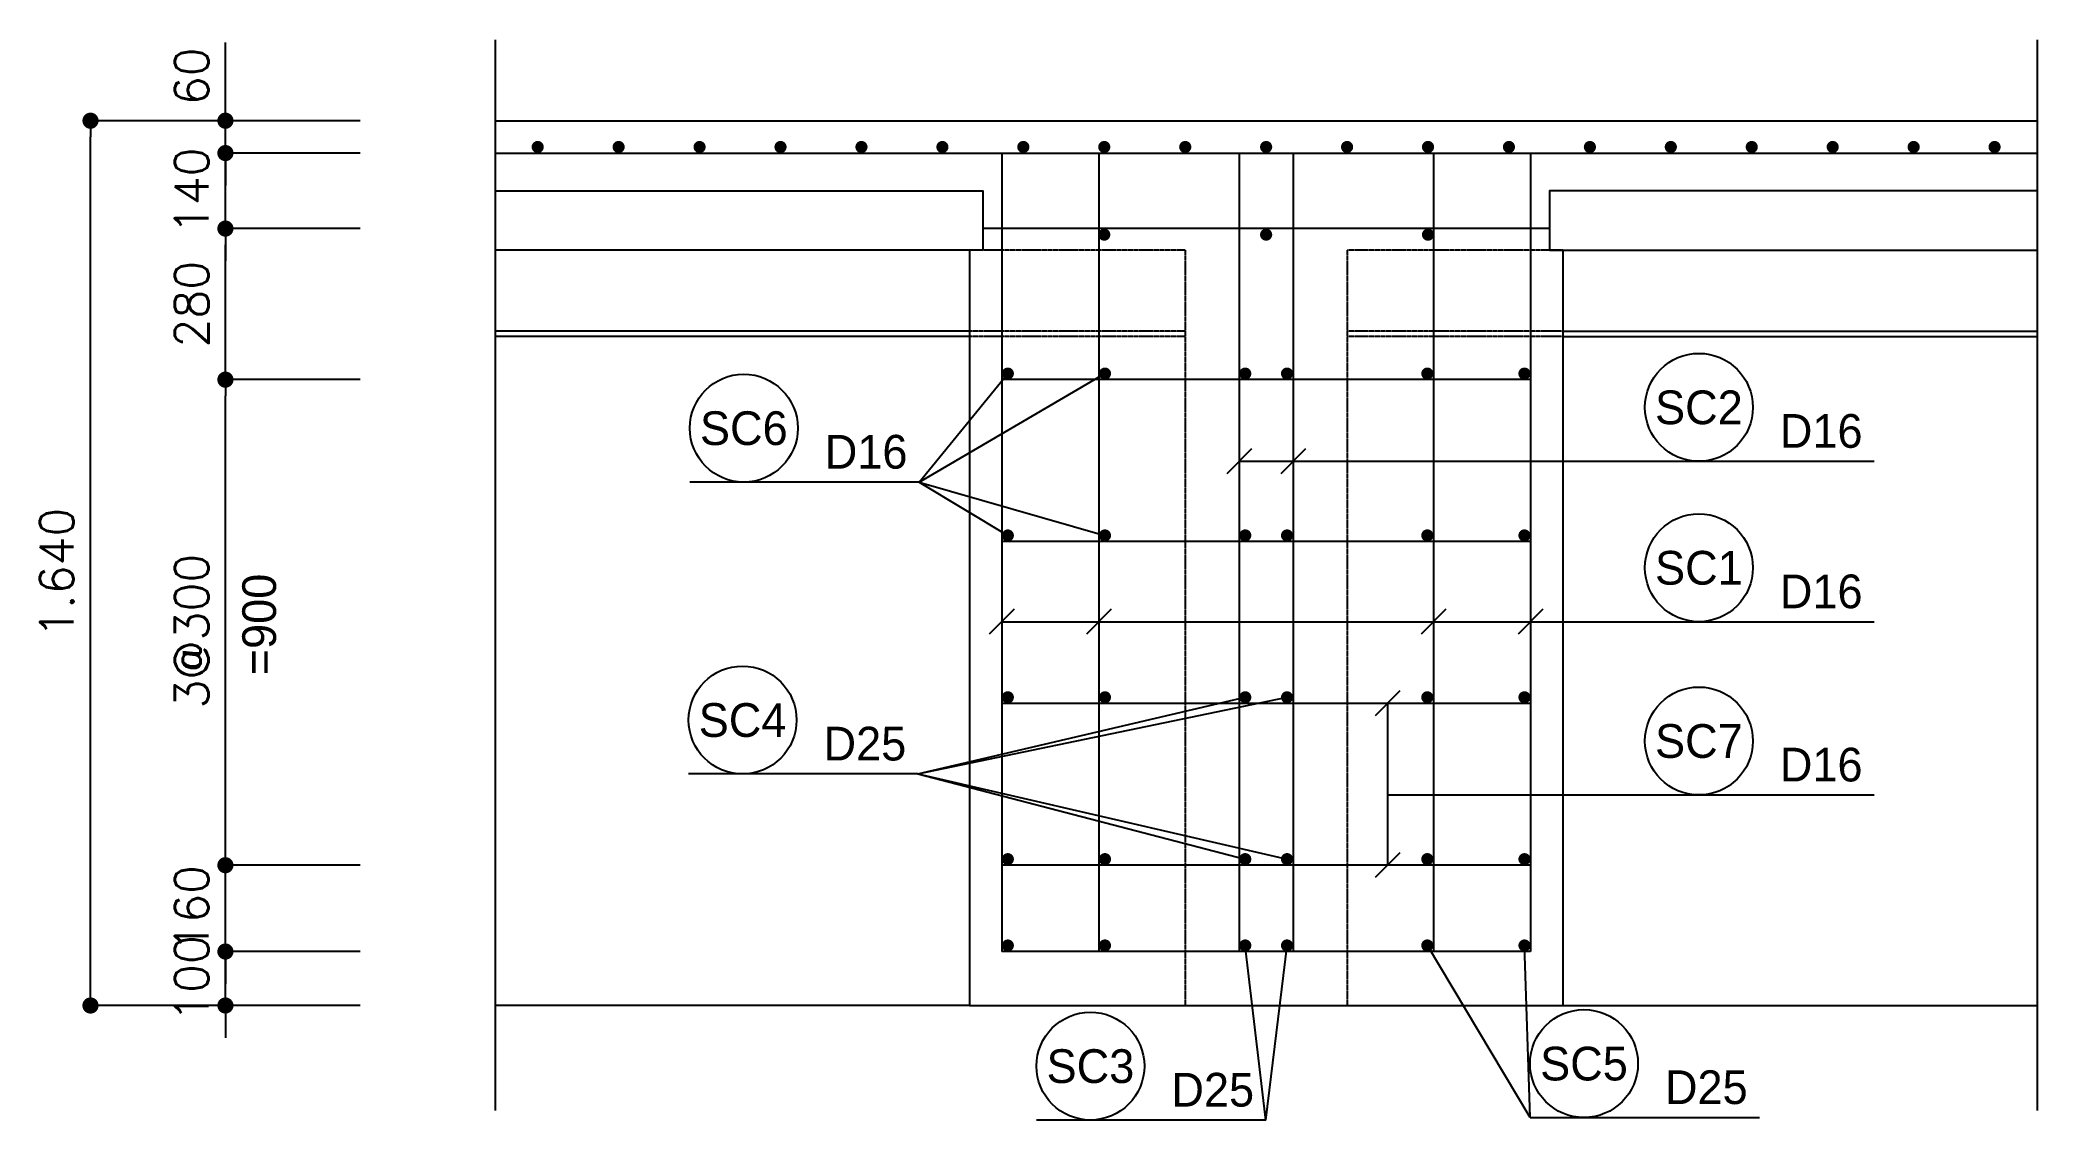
# Model space of a CAD drawing. Extents: x -4545 to 2857, y -3705 to 299.
import ezdxf
from ezdxf.enums import TextEntityAlignment as Align

# ---------------------------------------------------------------- set-up
doc = ezdxf.new("R2010")
doc.units = 0
doc.linetypes.add('CENTER', pattern=[2, 1.25, -0.25, 0.25, -0.25])
doc.linetypes.add('HIDDEN', pattern=[0.375, 0.25, -0.125])
doc.layers.get('0').update_dxf_attribs({"linetype": 'CONTINUOUS'})
doc.styles.add('GHS', font='djdg.shx', dxfattribs={"bigfont": 'ghs.shx'})
doc.styles.add('ROMANS', font='ROMANS.SHX')

# ---------------------------------------------------------------- blocks, each defined once
blk = doc.blocks.new('DOT')
at = {"color": 1}
blk.add_line((0, 0), (-1, 0), dxfattribs=at)
at = {"color": 7, "const_width": 0.5}
blk.add_lwpolyline([(-0.25, 0, 1), (0.25, 0, 1)], format="xyb", close=True, dxfattribs=at)

msp = doc.modelspace()

# ---------------------------------------------------------------- linework, layer by layer
at = {"color": 1, "linetype": 'CENTER'}
for p, q in [((-2857.4, 299.4), (-2857.4, -3669.3)), ((2857.4, 299.4), (2857.4, -3669.3))]:
    msp.add_line(p, q, dxfattribs=at)
at = {"color": 1}
for p, q in [((-3857.4, 120), (-3857.4, 290.2)), ((-3857.4, 60), (-3857.4, 120)), ((-3357.4, 0), (-4357.4, 0)), ((-3357.4, 0), (-3857.4, 0)), ((-3857.4, -120), (-3857.4, 0)), ((-3857.4, -60), (-3857.4, 0)), ((-4357.4, -3220), (-4357.4, -60)), ((-3357.4, -120), (-3857.4, -120)), ((-3357.4, -120), (-3857.4, -120)), ((-3857.4, -400), (-3857.4, -120)), ((-3857.4, -180), (-3857.4, -240)), ((-3357.4, -400), (-3857.4, -400)), ((-3357.4, -400), (-3857.4, -400)), ((-3857.4, -460), (-3857.4, -520)), ((-3857.4, -900), (-3857.4, -460)), ((-3357.4, -960), (-3857.4, -960)), ((-3357.4, -960), (-3857.4, -960)), ((-1286, -1339.8), (-597.5, -937.5)), ((-1286, -1339.8), (-957.5, -937.5)), ((-3857.4, -2700), (-3857.4, -1020)), ((-54, -1216.6), (-146, -1308.6)), ((146, -1216.6), (54, -1308.6)), ((-100, -1262.6), (1404, -1262.6)), ((1404, -1262.6), (2254, -1262.6)), ((-1286, -1339.8), (-2136, -1339.8)), ((-1286, -1339.8), (-597.5, -1537.5)), ((-1286, -1339.8), (-957.5, -1537.5)), ((-934, -1811.3), (-1026, -1903.2)), ((-574, -1811.3), (-666, -1903.2)), ((666, -1811.3), (574, -1903.2)), ((1026, -1811.3), (934, -1903.2)), ((-980, -1857.3), (1404, -1857.3)), ((1404, -1857.3), (2254, -1857.3)), ((-1290.6, -2421.7), (77.5, -2137.5)), ((-1290.6, -2421.7), (-77.5, -2137.5)), ((495.5, -2114), (403.6, -2206)), ((449.5, -2160), (449.5, -2760)), ((-1290.6, -2421.7), (-2140.6, -2421.7)), ((-1290.6, -2421.7), (77.5, -2737.5)), ((-1290.6, -2421.7), (-77.5, -2737.5)), ((449.5, -2499.5), (1404, -2499.5)), ((1404, -2499.5), (2254, -2499.5)), ((-3857.4, -2700), (-3857.4, -2640)), ((495.5, -2714), (403.6, -2806)), ((495.5, -2714), (403.6, -2806)), ((-3357.4, -2760), (-3857.4, -2760)), ((-3357.4, -2760), (-3857.4, -2760)), ((-3857.4, -3080), (-3857.4, -2760)), ((-3857.4, -3020), (-3857.4, -2960)), ((-3357.4, -3080), (-3857.4, -3080)), ((-3357.4, -3080), (-3857.4, -3080)), ((-3857.4, -3280), (-3857.4, -3080)), ((-1.3, -3704.7), (-77.5, -3057.5)), ((-1.3, -3704.7), (77.5, -3057.5)), ((978.1, -3695.3), (597.5, -3057.5)), ((978.1, -3695.3), (957.5, -3057.5)), ((-3857.4, -3140), (-3857.4, -3200)), ((-3357.4, -3280), (-4357.4, -3280)), ((-3357.4, -3280), (-3857.4, -3280)), ((-3857.4, -3340), (-3857.4, -3400)), ((978.1, -3695.3), (1828.1, -3695.3)), ((-1.3, -3704.7), (-851.3, -3704.7))]:
    msp.add_line(p, q, dxfattribs=at)
at = {"color": 4}
for p, q in [((-2857.4, 0), (2857.4, 0)), ((-1100, -480), (-2857.4, -480)), ((-1100, -480), (-1100, -3280)), ((1100, -480), (2857.4, -480)), ((1100, -480), (1100, -3280)), ((-1100, -780), (-2857.4, -780)), ((-1100, -800), (-2857.4, -800)), ((1100, -780), (2857.4, -780)), ((1100, -800), (2857.4, -800)), ((-1100, -3280), (-2857.4, -3280)), ((-1100, -3280), (1100, -3280)), ((1100, -3280), (2857.4, -3280))]:
    msp.add_line(p, q, dxfattribs=at)
at = {"color": 6}
for p, q in [((-2857.4, -120), (2857.4, -120)), ((-980, -120), (-980, -3080)), ((-620, -120), (-620, -3080)), ((-100, -120), (-100, -3080)), ((100, -120), (100, -3080)), ((620, -120), (620, -3080)), ((980, -120), (980, -3080)), ((1050, -400), (-1050, -400)), ((980, -960), (-980, -960)), ((980, -1560), (-980, -1560)), ((980, -2160), (-980, -2160)), ((980, -2760), (-980, -2760)), ((980, -2760), (-980, -2760)), ((980, -3080), (-980, -3080))]:
    msp.add_line(p, q, dxfattribs=at)
at = {"color": 4, "linetype": 'HIDDEN'}
for p, q in [((-300, -480), (-1100, -480)), ((-300, -480), (-300, -3280)), ((300, -480), (300, -3280)), ((1100, -480), (300, -480)), ((-300, -780), (-1100, -780)), ((-300, -800), (-1100, -800)), ((1100, -780), (300, -780)), ((1100, -800), (300, -800))]:
    msp.add_line(p, q, dxfattribs=at)
at = {"color": 7, "const_width": 22.5}
for points in [[(-2711.2, -97.5, 1), (-2688.7, -97.5, 1)], [(-2411.2, -97.5, 1), (-2388.7, -97.5, 1)], [(-2111.2, -97.5, 1), (-2088.7, -97.5, 1)], [(-1811.2, -97.5, 1), (-1788.7, -97.5, 1)], [(-1511.2, -97.5, 1), (-1488.7, -97.5, 1)], [(-1211.2, -97.5, 1), (-1188.7, -97.5, 1)], [(-911.2, -97.5, 1), (-888.7, -97.5, 1)], [(-611.2, -97.5, 1), (-588.7, -97.5, 1)], [(-311.2, -97.5, 1), (-288.7, -97.5, 1)], [(-11.2, -97.5, 1), (11.2, -97.5, 1)], [(288.7, -97.5, 1), (311.2, -97.5, 1)], [(588.7, -97.5, 1), (611.2, -97.5, 1)], [(888.7, -97.5, 1), (911.2, -97.5, 1)], [(1188.7, -97.5, 1), (1211.2, -97.5, 1)], [(1488.7, -97.5, 1), (1511.2, -97.5, 1)], [(1788.7, -97.5, 1), (1811.2, -97.5, 1)], [(2088.7, -97.5, 1), (2111.2, -97.5, 1)], [(2388.7, -97.5, 1), (2411.2, -97.5, 1)], [(2688.7, -97.5, 1), (2711.2, -97.5, 1)], [(-611.2, -422.5, 1), (-588.7, -422.5, 1)], [(-11.2, -422.5, 1), (11.2, -422.5, 1)], [(588.7, -422.5, 1), (611.2, -422.5, 1)]]:
    msp.add_lwpolyline(points, format="xyb", close=True, dxfattribs=at)
at = {"color": 2}
for points in [[(-2857.4, -260), (-1050, -260), (-1050, -480), (-2857.4, -480)], [(2857.4, -260), (1050, -260), (1050, -480), (2857.4, -480)]]:
    msp.add_lwpolyline(points, dxfattribs=at)
at = {"const_width": 22.5}
for points in [[(-968.7, -937.5, 1), (-946.2, -937.5, 1)], [(-608.7, -937.5, 1), (-586.2, -937.5, 1)], [(-88.7, -937.5, 1), (-66.2, -937.5, 1)], [(88.7, -937.5, -1), (66.2, -937.5, -1)], [(608.7, -937.5, -1), (586.2, -937.5, -1)], [(968.7, -937.5, -1), (946.2, -937.5, -1)], [(-968.7, -1537.5, 1), (-946.2, -1537.5, 1)], [(-608.7, -1537.5, 1), (-586.2, -1537.5, 1)], [(-88.7, -1537.5, 1), (-66.2, -1537.5, 1)], [(88.7, -1537.5, -1), (66.2, -1537.5, -1)], [(608.7, -1537.5, -1), (586.2, -1537.5, -1)], [(968.7, -1537.5, -1), (946.2, -1537.5, -1)], [(-968.7, -2137.5, 1), (-946.2, -2137.5, 1)], [(-608.7, -2137.5, 1), (-586.2, -2137.5, 1)], [(-88.7, -2137.5, 1), (-66.2, -2137.5, 1)], [(88.7, -2137.5, -1), (66.2, -2137.5, -1)], [(608.7, -2137.5, -1), (586.2, -2137.5, -1)], [(968.7, -2137.5, -1), (946.2, -2137.5, -1)], [(-968.7, -2737.5, 1), (-946.2, -2737.5, 1)], [(-968.7, -2737.5, 1), (-946.2, -2737.5, 1)], [(-608.7, -2737.5, 1), (-586.2, -2737.5, 1)], [(-608.7, -2737.5, 1), (-586.2, -2737.5, 1)], [(-88.7, -2737.5, 1), (-66.2, -2737.5, 1)], [(-88.7, -2737.5, 1), (-66.2, -2737.5, 1)], [(88.7, -2737.5, -1), (66.2, -2737.5, -1)], [(88.7, -2737.5, -1), (66.2, -2737.5, -1)], [(608.7, -2737.5, -1), (586.2, -2737.5, -1)], [(608.7, -2737.5, -1), (586.2, -2737.5, -1)], [(968.7, -2737.5, -1), (946.2, -2737.5, -1)], [(968.7, -2737.5, -1), (946.2, -2737.5, -1)], [(-968.7, -3057.5, 1), (-946.2, -3057.5, 1)], [(-608.7, -3057.5, 1), (-586.2, -3057.5, 1)], [(-88.7, -3057.5, 1), (-66.2, -3057.5, 1)], [(88.7, -3057.5, -1), (66.2, -3057.5, -1)], [(608.7, -3057.5, -1), (586.2, -3057.5, -1)], [(968.7, -3057.5, -1), (946.2, -3057.5, -1)]]:
    msp.add_lwpolyline(points, format="xyb", close=True, dxfattribs=at)
at = {"color": 1}
for centre in [(1604, -1062.6), (-1936, -1139.8), (1604, -1657.3), (-1940.6, -2221.7), (1604, -2299.5), (-651.3, -3504.7), (1178.1, -3495.3)]:
    msp.add_circle(centre, 200, dxfattribs=at)

# ---------------------------------------------------------------- block references
at = {"color": 1, "xscale": 59.99999999133024, "yscale": 59.99999999133024, "zscale": 59.99999999133003}
for p, rotation in [((-4357.4, 0), 90), ((-3857.4, 0), 270), ((-3857.4, -120), 270), ((-3857.4, -120), 90), ((-3857.4, -400), 90), ((-3857.4, -400), 90), ((-3857.4, -960), 270), ((-3857.4, -960), 90), ((-3857.4, -2760), 270), ((-3857.4, -2760), 270), ((-3857.4, -3080), 270), ((-3857.4, -3080), 90), ((-4357.4, -3280), 270), ((-3857.4, -3280), 90)]:
    msp.add_blockref('DOT', p, dxfattribs=dict(at, rotation=rotation))

# ---------------------------------------------------------------- texts
at = {"style": 'GHS'}
for s, p in [('SC2', (1604, -1062.6)), ('SC6', (-1936, -1139.8)), ('SC1', (1604, -1657.3)), ('SC4', (-1940.6, -2221.7)), ('SC7', (1604, -2299.5)), ('SC3', (-651.3, -3504.7)), ('SC5', (1178.1, -3495.3))]:
    msp.add_text(s, height=125, dxfattribs=at).set_placement(p, align=Align.MIDDLE)
for p in [(1904, -1212.6), (1904, -1807.3), (1904, -2449.5)]:
    msp.add_text('D16', height=125, dxfattribs=at).set_placement(p)
at = {"color": 7, "style": 'GHS'}
for s, p in [('D16', (-1636, -1289.8)), ('D25', (-1640.6, -2371.7)), ('D25', (-351.3, -3654.7)), ('D25', (1478.1, -3645.3))]:
    msp.add_text(s, height=125, dxfattribs=at).set_placement(p)
at = {"color": 7, "style": 'ROMANS'}
for s, p in [('1.640', (-4419.9, -1916.8)), ('3@300', (-3919.9, -2178.5))]:
    msp.add_text(s, height=125, rotation=90, dxfattribs=at).set_placement(p)
at = {"color": 7, "style": 'GHS'}
msp.add_text('=900', height=125, rotation=90, dxfattribs=at).set_placement((-3732.4, -1867.6), align=Align.MIDDLE)
at = {"color": 7, "char_height": 125, "attachment_point": 5, "rotation": 90, "style": 'ROMANS'}
for s, insert in [('\\A1;60', (-3982.4, 164.7)), ('\\A1;140', (-3982.4, -260)), ('\\A1;280', (-3982.4, -680)), ('\\A1;160', (-3982.4, -2920)), ('\\A1;100', (-3982.4, -3180))]:
    msp.add_mtext(s, dxfattribs=dict(at, insert=insert))

doc.saveas('drawing.dxf')
